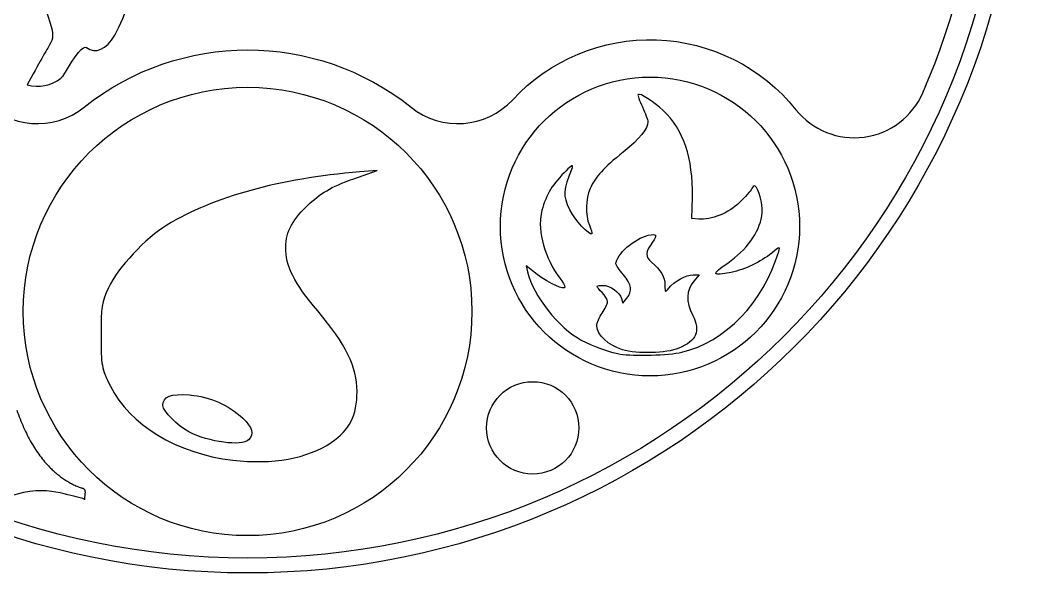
# Model space of a CAD drawing. Header units: millimetres. Extents: x -20.7 to 20.7, y -20.7 to 20.7.
# Drawn here: x -6.09 to 20.68, y -20.68 to -5.88 of the extents above; entities that cross this region are included whole.
import ezdxf

# ---------------------------------------------------------------- set-up
doc = ezdxf.new("R2010")
doc.units = ezdxf.units.MM
doc.layers.get('0').update_dxf_attribs({"linetype": 'CONTINUOUS'})

msp = doc.modelspace()

# ---------------------------------------------------------------- linework, layer by layer
for p, q in [((2.963, -10.087), (3.465, -9.91)), ((2.963, -10.087), (3.465, -9.91)), ((2.963, -10.087), (3.465, -9.91)), ((3.465, -9.91), (3.004, -9.949)), ((3.465, -9.91), (3.004, -9.949)), ((3.465, -9.91), (3.004, -9.949)), ((11.885, -11.193), (11.896, -10.621)), ((11.885, -11.193), (11.896, -10.621)), ((11.885, -11.193), (11.896, -10.621)), ((12.068, -11.212), (11.885, -11.193)), ((12.068, -11.212), (11.885, -11.193)), ((12.068, -11.212), (11.885, -11.193)), ((7.747, -12.691), (7.448, -12.464)), ((7.448, -12.464), (7.485, -12.626)), ((7.747, -12.691), (7.448, -12.464)), ((7.448, -12.464), (7.485, -12.626)), ((7.747, -12.691), (7.448, -12.464)), ((7.448, -12.464), (7.485, -12.626)), ((11.92, -12.702), (12.082, -12.701)), ((11.92, -12.702), (12.082, -12.701)), ((11.92, -12.702), (12.082, -12.701)), ((12.082, -12.701), (11.934, -12.876)), ((12.082, -12.701), (11.934, -12.876)), ((12.082, -12.701), (11.934, -12.876)), ((9.999, -13.34), (10.038, -13.464)), ((9.999, -13.34), (10.038, -13.464)), ((9.999, -13.34), (10.038, -13.464)), ((10.038, -13.464), (10.144, -13.332)), ((10.038, -13.464), (10.144, -13.332)), ((10.038, -13.464), (10.144, -13.332))]:
    msp.add_line(p, q)
msp.add_lwpolyline([(-7.091, -8.016, 0.393426), (-4.373, -8.219, -0.35083), (4.373, -8.219, 0.393426), (7.091, -8.016, -0.458612), (14.665, -8.285, 0.565024), (18.061, -7.83, 1.523453), (-18.061, -7.83, 0.565024), (-14.665, -8.285, -0.458612)], format="xyb", close=True)
for centre, radius in [((0, 0), 20.685), ((0, 0), 20.685), ((0, 0), 20.285), ((10.762, -11.41), 4), ((0, -13.685), 6), ((7.625, -16.8), 1.236)]:
    msp.add_circle(centre, radius)
for centre, radius, start, end in [((-5.623, -6.658), 1, 254.3412, 308.6648), ((-5.623, -6.658), 1, 254.3412, 308.6648), ((-5.623, -6.658), 1, 254.3412, 308.6648), ((-5.623, -6.658), 1, 254.3412, 308.6648), ((0, -13.685), 8, 128.1883, 128.6648), ((0, -13.685), 8, 128.1883, 128.6648), ((0, -13.685), 8, 128.1883, 128.6648), ((0, -13.685), 8, 128.1883, 128.6648)]:
    msp.add_arc(centre, radius, start, end)
for points, degree in [([(-3.554, -6.289), (-2.957, -5.223), (-2.516, -3.083), (-2.501, -1.185)], 3), ([(-3.554, -6.289), (-2.957, -5.223), (-2.516, -3.083), (-2.501, -1.185)], 3), ([(-3.554, -6.289), (-2.957, -5.223), (-2.516, -3.083), (-2.501, -1.185)], 3), ([(-3.554, -6.289), (-2.957, -5.223), (-2.516, -3.083), (-2.501, -1.185)], 3), ([(-7.007, -2.62), (-6.308, -3.666), (-5.489, -5.247), (-5.286, -5.942)], 3), ([(-7.007, -2.62), (-6.308, -3.666), (-5.489, -5.247), (-5.286, -5.942)], 3), ([(-7.007, -2.62), (-6.308, -3.666), (-5.489, -5.247), (-5.286, -5.942)], 3), ([(-7.007, -2.62), (-6.308, -3.666), (-5.489, -5.247), (-5.286, -5.942)], 3), ([(-5.286, -5.942), (-5.188, -6.277), (-5.19, -6.382), (-5.296, -6.549)], 3), ([(-5.286, -5.942), (-5.188, -6.277), (-5.19, -6.382), (-5.296, -6.549)], 3), ([(-5.286, -5.942), (-5.188, -6.277), (-5.19, -6.382), (-5.296, -6.549)], 3), ([(-5.286, -5.942), (-5.188, -6.277), (-5.19, -6.382), (-5.296, -6.549)], 3), ([(-4.305, -6.619), (-4.079, -6.807), (-3.767, -6.67), (-3.554, -6.289)], 3), ([(-4.305, -6.619), (-4.079, -6.807), (-3.767, -6.67), (-3.554, -6.289)], 3), ([(-4.305, -6.619), (-4.079, -6.807), (-3.767, -6.67), (-3.554, -6.289)], 3), ([(-4.305, -6.619), (-4.079, -6.807), (-3.767, -6.67), (-3.554, -6.289)], 3), ([(-5.296, -6.549), (-5.35, -6.635), (-5.597, -7.078), (-5.893, -7.621)], 3), ([(-5.296, -6.549), (-5.35, -6.635), (-5.597, -7.078), (-5.893, -7.621)], 3), ([(-5.296, -6.549), (-5.35, -6.635), (-5.597, -7.078), (-5.893, -7.621)], 3), ([(-5.296, -6.549), (-5.35, -6.635), (-5.597, -7.078), (-5.893, -7.621)], 3), ([(-4.946, -7.397), (-4.591, -6.796), (-4.386, -6.552), (-4.305, -6.619)], 3), ([(-4.946, -7.397), (-4.591, -6.796), (-4.386, -6.552), (-4.305, -6.619)], 3), ([(-4.946, -7.397), (-4.591, -6.796), (-4.386, -6.552), (-4.305, -6.619)], 3), ([(-4.946, -7.397), (-4.591, -6.796), (-4.386, -6.552), (-4.305, -6.619)], 3), ([(10.443, -7.88), (10.43, -7.894), (10.483, -8.043), (10.562, -8.212)], 3), ([(10.443, -7.88), (10.43, -7.894), (10.483, -8.043), (10.562, -8.212)], 3), ([(10.443, -7.88), (10.43, -7.894), (10.483, -8.043), (10.562, -8.212)], 3), ([(11.119, -8.31), (10.846, -8.055), (10.493, -7.831), (10.443, -7.88)], 3), ([(11.119, -8.31), (10.846, -8.055), (10.493, -7.831), (10.443, -7.88)], 3), ([(11.119, -8.31), (10.846, -8.055), (10.493, -7.831), (10.443, -7.88)], 3), ([(10.562, -8.212), (10.64, -8.381), (10.705, -8.558), (10.705, -8.605)], 3), ([(10.562, -8.212), (10.64, -8.381), (10.705, -8.558), (10.705, -8.605)], 3), ([(10.562, -8.212), (10.64, -8.381), (10.705, -8.558), (10.705, -8.605)], 3), ([(11.896, -10.621), (11.916, -9.584), (11.657, -8.813), (11.119, -8.31)], 3), ([(11.896, -10.621), (11.916, -9.584), (11.657, -8.813), (11.119, -8.31)], 3), ([(11.896, -10.621), (11.916, -9.584), (11.657, -8.813), (11.119, -8.31)], 3), ([(10.705, -8.605), (10.707, -8.794), (10.485, -9.068), (10.047, -9.419)], 3), ([(10.705, -8.605), (10.707, -8.794), (10.485, -9.068), (10.047, -9.419)], 3), ([(10.705, -8.605), (10.707, -8.794), (10.485, -9.068), (10.047, -9.419)], 3), ([(10.047, -9.419), (9.519, -9.843), (9.308, -10.075), (9.162, -10.397)], 3), ([(10.047, -9.419), (9.519, -9.843), (9.308, -10.075), (9.162, -10.397)], 3), ([(10.047, -9.419), (9.519, -9.843), (9.308, -10.075), (9.162, -10.397)], 3), ([(8.686, -9.828), (8.766, -9.623), (8.22, -10.198), (8.067, -10.479)], 3), ([(8.686, -9.828), (8.766, -9.623), (8.22, -10.198), (8.067, -10.479)], 3), ([(8.686, -9.828), (8.766, -9.623), (8.22, -10.198), (8.067, -10.479)], 3), ([(8.62, -10.966), (8.436, -10.571), (8.443, -10.45), (8.686, -9.828)], 3), ([(8.62, -10.966), (8.436, -10.571), (8.443, -10.45), (8.686, -9.828)], 3), ([(8.62, -10.966), (8.436, -10.571), (8.443, -10.45), (8.686, -9.828)], 3), ([(3.004, -9.949), (0.83, -10.133), (-0.886, -10.607), (-2.164, -11.376)], 3), ([(3.004, -9.949), (0.83, -10.133), (-0.886, -10.607), (-2.164, -11.376)], 3), ([(3.004, -9.949), (0.83, -10.133), (-0.886, -10.607), (-2.164, -11.376)], 3), ([(1.654, -10.798), (2.012, -10.475), (2.287, -10.326), (2.963, -10.087)], 3), ([(1.654, -10.798), (2.012, -10.475), (2.287, -10.326), (2.963, -10.087)], 3), ([(1.654, -10.798), (2.012, -10.475), (2.287, -10.326), (2.963, -10.087)], 3), ([(9.162, -10.397), (9.035, -10.675), (9.026, -11.098), (9.142, -11.375)], 3), ([(9.162, -10.397), (9.035, -10.675), (9.026, -11.098), (9.142, -11.375)], 3), ([(9.162, -10.397), (9.035, -10.675), (9.026, -11.098), (9.142, -11.375)], 3), ([(13.485, -10.397), (13.45, -10.459), (13.302, -10.627), (13.157, -10.769)], 3), ([(13.485, -10.397), (13.45, -10.459), (13.302, -10.627), (13.157, -10.769)], 3), ([(13.485, -10.397), (13.45, -10.459), (13.302, -10.627), (13.157, -10.769)], 3), ([(13.607, -10.368), (13.557, -10.295), (13.54, -10.299), (13.485, -10.397)], 3), ([(13.607, -10.368), (13.557, -10.295), (13.54, -10.299), (13.485, -10.397)], 3), ([(13.607, -10.368), (13.557, -10.295), (13.54, -10.299), (13.485, -10.397)], 3), ([(13.754, -11.126), (13.79, -10.904), (13.717, -10.53), (13.607, -10.368)], 3), ([(13.754, -11.126), (13.79, -10.904), (13.717, -10.53), (13.607, -10.368)], 3), ([(13.754, -11.126), (13.79, -10.904), (13.717, -10.53), (13.607, -10.368)], 3), ([(8.067, -10.479), (7.986, -10.628), (7.892, -10.878), (7.858, -11.037)], 3), ([(8.067, -10.479), (7.986, -10.628), (7.892, -10.878), (7.858, -11.037)], 3), ([(8.067, -10.479), (7.986, -10.628), (7.892, -10.878), (7.858, -11.037)], 3), ([(1.02, -11.964), (1.025, -11.542), (1.213, -11.197), (1.654, -10.798)], 3), ([(1.02, -11.964), (1.025, -11.542), (1.213, -11.197), (1.654, -10.798)], 3), ([(1.02, -11.964), (1.025, -11.542), (1.213, -11.197), (1.654, -10.798)], 3), ([(9.205, -11.604), (9.145, -11.664), (8.739, -11.22), (8.62, -10.966)], 3), ([(9.205, -11.604), (9.145, -11.664), (8.739, -11.22), (8.62, -10.966)], 3), ([(9.205, -11.604), (9.145, -11.664), (8.739, -11.22), (8.62, -10.966)], 3), ([(13.157, -10.769), (12.868, -11.052), (12.395, -11.244), (12.068, -11.212)], 3), ([(13.157, -10.769), (12.868, -11.052), (12.395, -11.244), (12.068, -11.212)], 3), ([(13.157, -10.769), (12.868, -11.052), (12.395, -11.244), (12.068, -11.212)], 3), ([(7.858, -11.037), (7.75, -11.544), (7.954, -12.269), (8.352, -12.792)], 3), ([(7.858, -11.037), (7.75, -11.544), (7.954, -12.269), (8.352, -12.792)], 3), ([(7.858, -11.037), (7.75, -11.544), (7.954, -12.269), (8.352, -12.792)], 3), ([(12.844, -12.388), (13.343, -12.044), (13.683, -11.574), (13.754, -11.126)], 3), ([(12.844, -12.388), (13.343, -12.044), (13.683, -11.574), (13.754, -11.126)], 3), ([(12.844, -12.388), (13.343, -12.044), (13.683, -11.574), (13.754, -11.126)], 3), ([(-2.164, -11.376), (-2.723, -11.713), (-3.468, -12.515), (-3.719, -13.051)], 3), ([(-2.164, -11.376), (-2.723, -11.713), (-3.468, -12.515), (-3.719, -13.051)], 3), ([(-2.164, -11.376), (-2.723, -11.713), (-3.468, -12.515), (-3.719, -13.051)], 3), ([(9.142, -11.375), (9.189, -11.488), (9.217, -11.591), (9.205, -11.604)], 3), ([(9.142, -11.375), (9.189, -11.488), (9.217, -11.591), (9.205, -11.604)], 3), ([(9.142, -11.375), (9.189, -11.488), (9.217, -11.591), (9.205, -11.604)], 3), ([(9.852, -12.409), (9.852, -12.167), (10.35, -11.727), (10.714, -11.647)], 3), ([(9.852, -12.409), (9.852, -12.167), (10.35, -11.727), (10.714, -11.647)], 3), ([(9.852, -12.409), (9.852, -12.167), (10.35, -11.727), (10.714, -11.647)], 3), ([(10.714, -11.647), (10.941, -11.597), (10.966, -11.636), (10.83, -11.829)], 3), ([(10.714, -11.647), (10.941, -11.597), (10.966, -11.636), (10.83, -11.829)], 3), ([(10.714, -11.647), (10.941, -11.597), (10.966, -11.636), (10.83, -11.829)], 3), ([(1.877, -13.672), (1.236, -12.914), (1.013, -12.47), (1.02, -11.964)], 3), ([(1.877, -13.672), (1.236, -12.914), (1.013, -12.47), (1.02, -11.964)], 3), ([(1.877, -13.672), (1.236, -12.914), (1.013, -12.47), (1.02, -11.964)], 3), ([(10.83, -11.829), (10.633, -12.107), (10.628, -12.218), (10.805, -12.368)], 3), ([(10.83, -11.829), (10.633, -12.107), (10.628, -12.218), (10.805, -12.368)], 3), ([(10.83, -11.829), (10.633, -12.107), (10.628, -12.218), (10.805, -12.368)], 3), ([(14.207, -12.079), (14.247, -11.944), (14.243, -11.945), (14.022, -12.12)], 3), ([(14.207, -12.079), (14.247, -11.944), (14.243, -11.945), (14.022, -12.12)], 3), ([(14.207, -12.079), (14.247, -11.944), (14.243, -11.945), (14.022, -12.12)], 3), ([(11.611, -14.776), (12.781, -14.5), (13.794, -13.449), (14.207, -12.079)], 3), ([(11.611, -14.776), (12.781, -14.5), (13.794, -13.449), (14.207, -12.079)], 3), ([(11.611, -14.776), (12.781, -14.5), (13.794, -13.449), (14.207, -12.079)], 3), ([(14.022, -12.12), (13.713, -12.365), (13.298, -12.563), (12.937, -12.638)], 3), ([(14.022, -12.12), (13.713, -12.365), (13.298, -12.563), (12.937, -12.638)], 3), ([(14.022, -12.12), (13.713, -12.365), (13.298, -12.563), (12.937, -12.638)], 3), ([(10.051, -12.701), (9.942, -12.57), (9.852, -12.439), (9.852, -12.409)], 3), ([(10.051, -12.701), (9.942, -12.57), (9.852, -12.439), (9.852, -12.409)], 3), ([(10.051, -12.701), (9.942, -12.57), (9.852, -12.439), (9.852, -12.409)], 3), ([(10.805, -12.368), (11.051, -12.575), (11.161, -12.765), (11.162, -12.984)], 3), ([(10.805, -12.368), (11.051, -12.575), (11.161, -12.765), (11.162, -12.984)], 3), ([(10.805, -12.368), (11.051, -12.575), (11.161, -12.765), (11.162, -12.984)], 3), ([(12.937, -12.638), (12.409, -12.749), (12.391, -12.7), (12.844, -12.388)], 3), ([(12.937, -12.638), (12.409, -12.749), (12.391, -12.7), (12.844, -12.388)], 3), ([(12.937, -12.638), (12.409, -12.749), (12.391, -12.7), (12.844, -12.388)], 3), ([(7.485, -12.626), (7.633, -13.254), (8.331, -14.138), (8.926, -14.45)], 3), ([(7.485, -12.626), (7.633, -13.254), (8.331, -14.138), (8.926, -14.45)], 3), ([(7.485, -12.626), (7.633, -13.254), (8.331, -14.138), (8.926, -14.45)], 3), ([(8.487, -13.029), (8.487, -13.129), (8.078, -12.942), (7.747, -12.691)], 3), ([(8.487, -13.029), (8.487, -13.129), (8.078, -12.942), (7.747, -12.691)], 3), ([(8.487, -13.029), (8.487, -13.129), (8.078, -12.942), (7.747, -12.691)], 3), ([(8.352, -12.792), (8.426, -12.889), (8.487, -12.996), (8.487, -13.029)], 3), ([(8.352, -12.792), (8.426, -12.889), (8.487, -12.996), (8.487, -13.029)], 3), ([(8.352, -12.792), (8.426, -12.889), (8.487, -12.996), (8.487, -13.029)], 3), ([(10.144, -13.332), (10.3, -13.14), (10.275, -12.969), (10.051, -12.701)], 3), ([(10.144, -13.332), (10.3, -13.14), (10.275, -12.969), (10.051, -12.701)], 3), ([(10.144, -13.332), (10.3, -13.14), (10.275, -12.969), (10.051, -12.701)], 3), ([(11.262, -13.062), (11.407, -12.882), (11.735, -12.702), (11.92, -12.702)], 3), ([(11.262, -13.062), (11.407, -12.882), (11.735, -12.702), (11.92, -12.702)], 3), ([(11.262, -13.062), (11.407, -12.882), (11.735, -12.702), (11.92, -12.702)], 3), ([(-3.719, -13.051), (-3.898, -13.431), (-3.92, -13.573), (-3.92, -14.327)], 3), ([(-3.719, -13.051), (-3.898, -13.431), (-3.92, -13.573), (-3.92, -14.327)], 3), ([(-3.719, -13.051), (-3.898, -13.431), (-3.92, -13.573), (-3.92, -14.327)], 3), ([(9.482, -13.18), (9.303, -13), (9.304, -12.986), (9.503, -12.986)], 3), ([(9.482, -13.18), (9.303, -13), (9.304, -12.986), (9.503, -12.986)], 3), ([(9.482, -13.18), (9.303, -13), (9.304, -12.986), (9.503, -12.986)], 3), ([(9.503, -12.986), (9.694, -12.986), (9.943, -13.164), (9.999, -13.34)], 3), ([(9.503, -12.986), (9.694, -12.986), (9.943, -13.164), (9.999, -13.34)], 3), ([(9.503, -12.986), (9.694, -12.986), (9.943, -13.164), (9.999, -13.34)], 3), ([(11.162, -12.984), (11.164, -13.184), (11.164, -13.184), (11.262, -13.062)], 3), ([(11.162, -12.984), (11.164, -13.184), (11.164, -13.184), (11.262, -13.062)], 3), ([(11.162, -12.984), (11.164, -13.184), (11.164, -13.184), (11.262, -13.062)], 3), ([(11.934, -12.876), (11.726, -13.124), (11.716, -13.42), (11.905, -13.79)], 3), ([(11.934, -12.876), (11.726, -13.124), (11.716, -13.42), (11.905, -13.79)], 3), ([(11.934, -12.876), (11.726, -13.124), (11.716, -13.42), (11.905, -13.79)], 3), ([(9.625, -13.428), (9.625, -13.37), (9.561, -13.258), (9.482, -13.18)], 3), ([(9.625, -13.428), (9.625, -13.37), (9.561, -13.258), (9.482, -13.18)], 3), ([(9.625, -13.428), (9.625, -13.37), (9.561, -13.258), (9.482, -13.18)], 3), ([(9.482, -13.726), (9.561, -13.62), (9.625, -13.485), (9.625, -13.428)], 3), ([(9.482, -13.726), (9.561, -13.62), (9.625, -13.485), (9.625, -13.428)], 3), ([(9.482, -13.726), (9.561, -13.62), (9.625, -13.485), (9.625, -13.428)], 3), ([(2.927, -15.823), (2.926, -15.169), (2.632, -14.567), (1.877, -13.672)], 3), ([(2.927, -15.823), (2.926, -15.169), (2.632, -14.567), (1.877, -13.672)], 3), ([(2.927, -15.823), (2.926, -15.169), (2.632, -14.567), (1.877, -13.672)], 3), ([(9.34, -14.076), (9.34, -13.99), (9.404, -13.832), (9.482, -13.726)], 3), ([(9.34, -14.076), (9.34, -13.99), (9.404, -13.832), (9.482, -13.726)], 3), ([(9.34, -14.076), (9.34, -13.99), (9.404, -13.832), (9.482, -13.726)], 3), ([(11.905, -13.79), (12.12, -14.213), (12.012, -14.466), (11.53, -14.669)], 3), ([(11.905, -13.79), (12.12, -14.213), (12.012, -14.466), (11.53, -14.669)], 3), ([(11.905, -13.79), (12.12, -14.213), (12.012, -14.466), (11.53, -14.669)], 3), ([(10.03, -14.711), (9.656, -14.597), (9.34, -14.306), (9.34, -14.076)], 3), ([(10.03, -14.711), (9.656, -14.597), (9.34, -14.306), (9.34, -14.076)], 3), ([(10.03, -14.711), (9.656, -14.597), (9.34, -14.306), (9.34, -14.076)], 3), ([(-3.92, -14.327), (-3.92, -15.13), (-3.907, -15.202), (-3.667, -15.688)], 3), ([(-3.92, -14.327), (-3.92, -15.13), (-3.907, -15.202), (-3.667, -15.688)], 3), ([(-3.92, -14.327), (-3.92, -15.13), (-3.907, -15.202), (-3.667, -15.688)], 3), ([(8.926, -14.45), (9.251, -14.62), (9.689, -14.778), (9.966, -14.825)], 3), ([(8.926, -14.45), (9.251, -14.62), (9.689, -14.778), (9.966, -14.825)], 3), ([(8.926, -14.45), (9.251, -14.62), (9.689, -14.778), (9.966, -14.825)], 3), ([(11.53, -14.669), (11.203, -14.807), (10.414, -14.829), (10.03, -14.711)], 3), ([(11.53, -14.669), (11.203, -14.807), (10.414, -14.829), (10.03, -14.711)], 3), ([(11.53, -14.669), (11.203, -14.807), (10.414, -14.829), (10.03, -14.711)], 3), ([(9.966, -14.825), (10.319, -14.884), (11.274, -14.856), (11.611, -14.776)], 3), ([(9.966, -14.825), (10.319, -14.884), (11.274, -14.856), (11.611, -14.776)], 3), ([(9.966, -14.825), (10.319, -14.884), (11.274, -14.856), (11.611, -14.776)], 3), ([(-3.667, -15.688), (-3.157, -16.724), (-1.892, -17.488), (-0.395, -17.665)], 3), ([(-3.667, -15.688), (-3.157, -16.724), (-1.892, -17.488), (-0.395, -17.665)], 3), ([(-3.667, -15.688), (-3.157, -16.724), (-1.892, -17.488), (-0.395, -17.665)], 3), ([(-2.266, -16.204), (-2.266, -15.961), (-2.06, -15.879), (-1.551, -15.92)], 3), ([(-2.266, -16.204), (-2.266, -15.961), (-2.06, -15.879), (-1.551, -15.92)], 3), ([(-2.266, -16.204), (-2.266, -15.961), (-2.06, -15.879), (-1.551, -15.92)], 3), ([(-1.551, -15.92), (-1.01, -15.963), (-0.508, -16.182), (-0.131, -16.541)], 3), ([(-1.551, -15.92), (-1.01, -15.963), (-0.508, -16.182), (-0.131, -16.541)], 3), ([(-1.551, -15.92), (-1.01, -15.963), (-0.508, -16.182), (-0.131, -16.541)], 3), ([(2.239, -17.191), (2.734, -16.855), (2.927, -16.472), (2.927, -15.823)], 3), ([(2.239, -17.191), (2.734, -16.855), (2.927, -16.472), (2.927, -15.823)], 3), ([(2.239, -17.191), (2.734, -16.855), (2.927, -16.472), (2.927, -15.823)], 3), ([(-6.174, -16.326), (-5.597, -17.981), (-4.451, -18.408)], 2), ([(-1.574, -16.906), (-1.866, -16.755), (-2.266, -16.349), (-2.266, -16.204)], 3), ([(-1.574, -16.906), (-1.866, -16.755), (-2.266, -16.349), (-2.266, -16.204)], 3), ([(-1.574, -16.906), (-1.866, -16.755), (-2.266, -16.349), (-2.266, -16.204)], 3), ([(-0.131, -16.541), (0.132, -16.791), (0.18, -16.964), (0.027, -17.117)], 3), ([(-0.131, -16.541), (0.132, -16.791), (0.18, -16.964), (0.027, -17.117)], 3), ([(-0.131, -16.541), (0.132, -16.791), (0.18, -16.964), (0.027, -17.117)], 3), ([(0.027, -17.117), (-0.158, -17.301), (-1.033, -17.186), (-1.574, -16.906)], 3), ([(0.027, -17.117), (-0.158, -17.301), (-1.033, -17.186), (-1.574, -16.906)], 3), ([(0.027, -17.117), (-0.158, -17.301), (-1.033, -17.186), (-1.574, -16.906)], 3), ([(-0.395, -17.665), (0.666, -17.79), (1.605, -17.621), (2.239, -17.191)], 3), ([(-0.395, -17.665), (0.666, -17.79), (1.605, -17.621), (2.239, -17.191)], 3), ([(-0.395, -17.665), (0.666, -17.79), (1.605, -17.621), (2.239, -17.191)], 3), ([(-4.451, -18.408), (-4.316, -18.41), (-4.357, -18.601)], 2), ([(-4.581, -18.647), (-4.916, -18.589), (-5.658, -18.231), (-6.734, -18.802)], 3), ([(-4.357, -18.601), (-4.397, -18.791), (-4.246, -18.705), (-4.581, -18.647)], 3)]:
    msp.add_open_spline(points, degree=degree)

doc.saveas('drawing.dxf')
